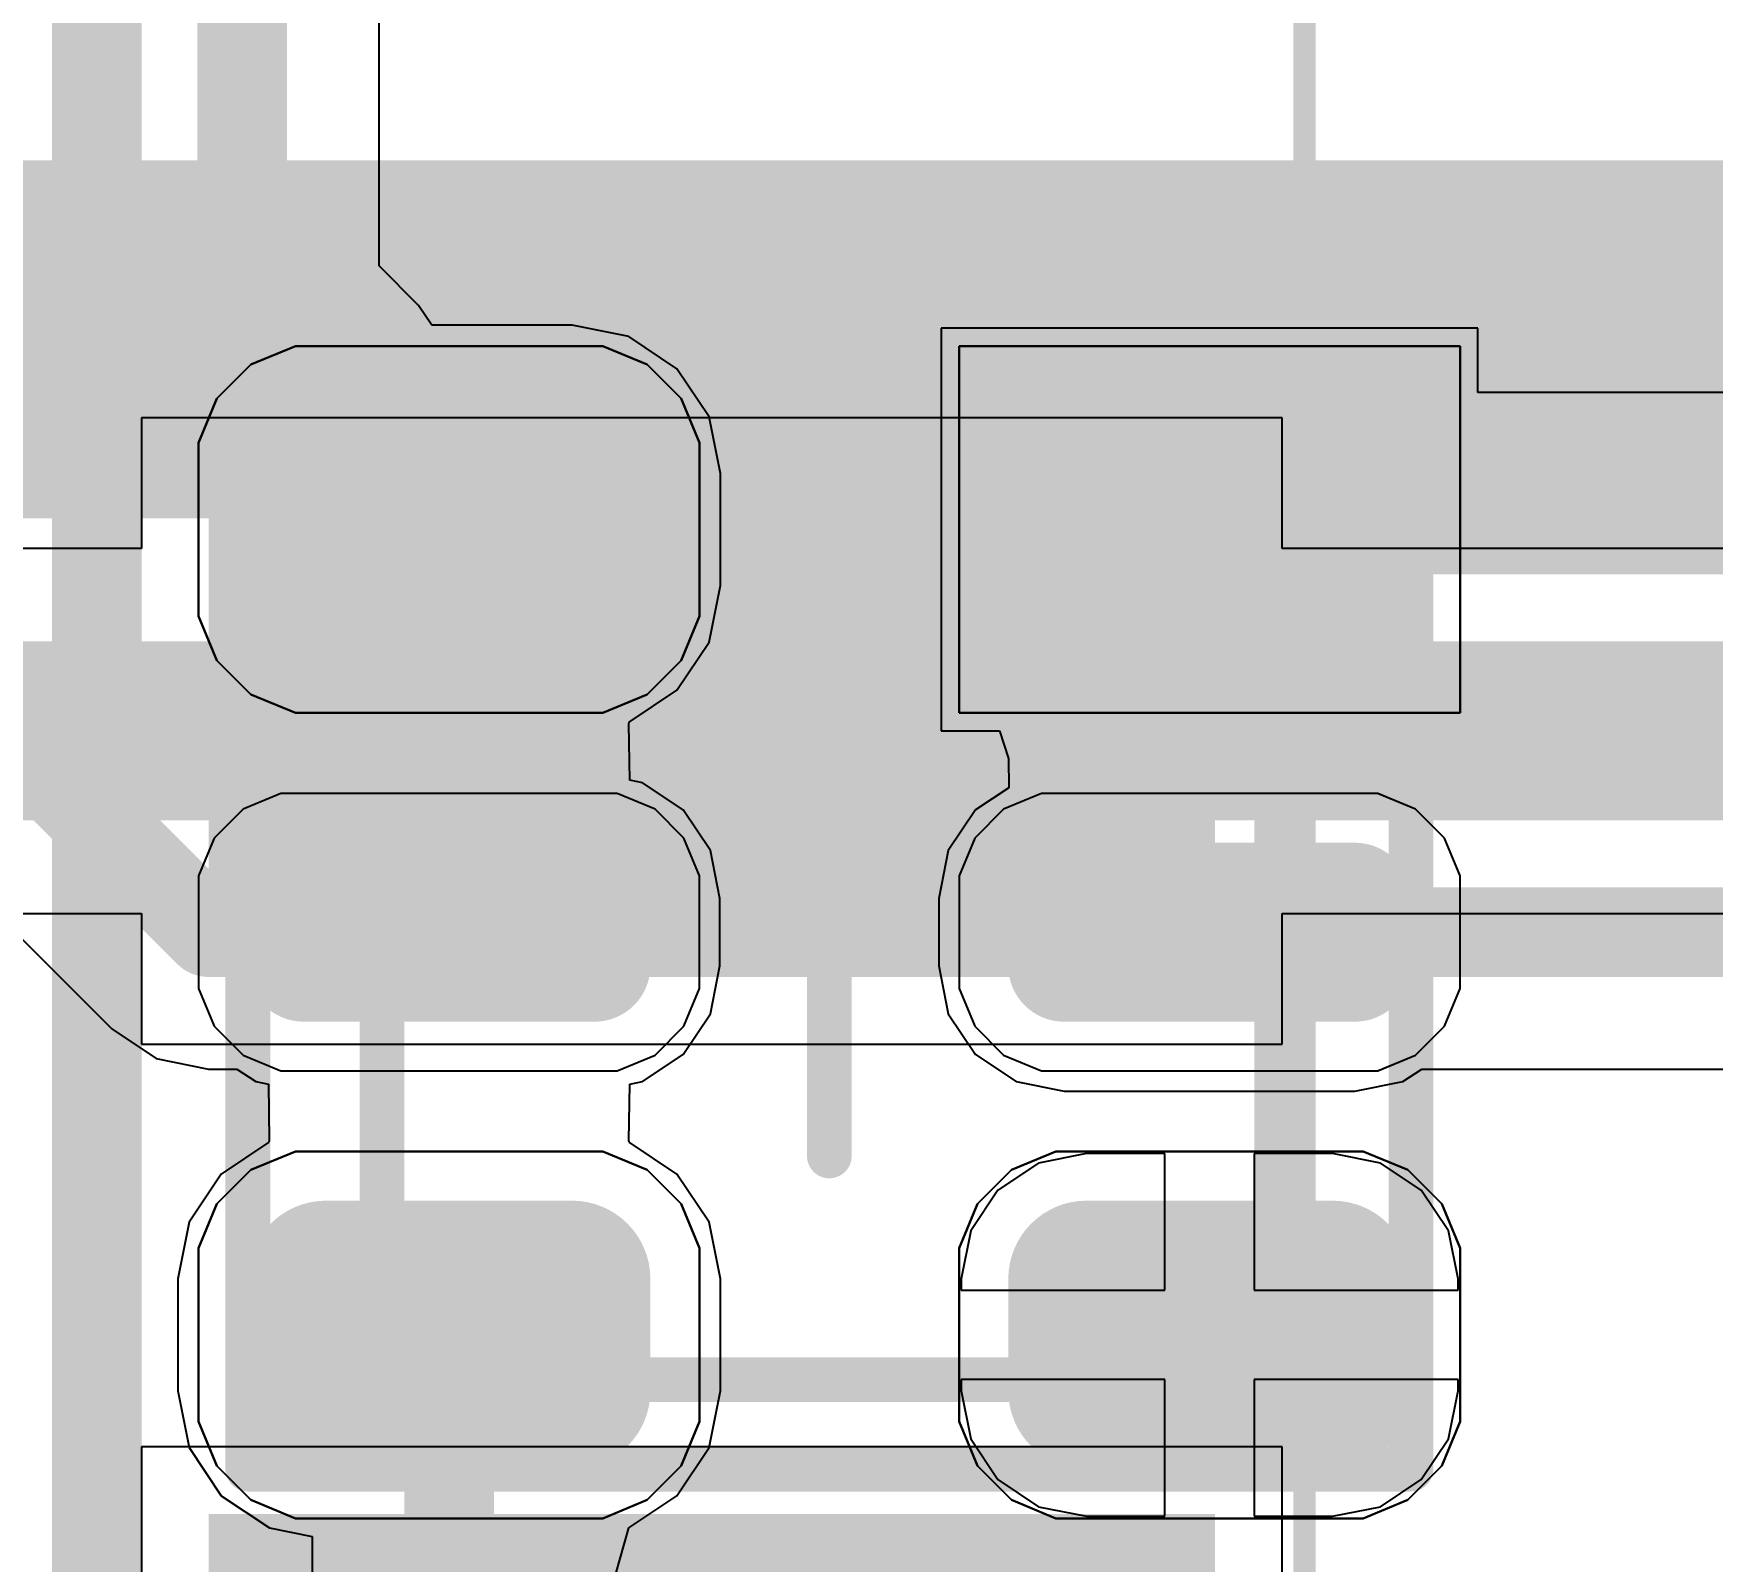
# Model space of a CAD drawing. Header units: inches. Extents: x -5 to 179, y -47 to 8.
# Drawn here: x 101.234 to 104.987, y -19.731 to -16.317 of the extents above; entities that cross this region are included whole.
import ezdxf

# ---------------------------------------------------------------- set-up
doc = ezdxf.new("R2010")
doc.units = ezdxf.units.IN
for name, color, linetype in [('Bottom Courtyard', 56, 'Continuous'), ('Bottom Layer', 5, 'Continuous'), ('Bottom Overlay', 54, 'Continuous'), ('Bottom Paste', 16, 'Continuous'), ('Bottom Solder', 6, 'Continuous'), ('Mechanical 1', 6, 'Continuous'), ('Top 3D Body', 56, 'Continuous'), ('Top Courtyard', 56, 'Continuous'), ('Top Layer', 1, 'Continuous'), ('Top Overlay', 2, 'Continuous'), ('Top Paste', 8, 'Continuous'), ('Top Solder', 216, 'Continuous')]:
    doc.layers.add(name, color=color, linetype=linetype)
doc.styles.add('Arial', font='', dxfattribs={"height": 0.2})
doc.styles.get('Arial').set_extended_font_data('Arial')

# ---------------------------------------------------------------- blocks, each defined once
blk = doc.blocks.new('SOT230P700X180_4N_B_1000')
at = {"layer": 'Bottom Layer'}
for points in [[(-1.85, 2.8), (-1.85, 1.8), (-4, 1.8), (-4, 2.8)], [(-1.85, 0.5), (-1.85, -0.5), (-4, -0.5), (-4, 0.5)]]:
    blk.add_hatch(color=5, dxfattribs=at).paths.add_polyline_path(points)
at = {"layer": 'Bottom Paste'}
for points in [[(-1.85, 2.8), (-1.85, 1.8), (-4, 1.8), (-4, 2.8)], [(-1.85, 0.5), (-1.85, -0.5), (-4, -0.5), (-4, 0.5)]]:
    blk.add_hatch(color=16, dxfattribs=at).paths.add_polyline_path(points)
at = {"layer": 'Bottom Solder'}
for points in [[(-1.8, 2.85), (-1.8, 1.75), (-4.05, 1.75), (-4.05, 2.85)], [(-1.8, 0.55), (-1.8, -0.55), (-4.05, -0.55), (-4.05, 0.55)]]:
    blk.add_hatch(color=6, dxfattribs=at).paths.add_polyline_path(points)
at = {"layer": 'Bottom Courtyard'}
blk.add_lwpolyline([(-4.25, 3.6, 0.05, 0.05, 0), (-4.25, -3.6, 0.05, 0.05, 0)], format="xyseb", dxfattribs=at)
at = {"layer": 'Bottom Overlay'}
blk.add_lwpolyline([(-1.55, 3.35, 0.2, 0.2, 0), (-1.55, -3.35, 0.2, 0.2, 0)], format="xyseb", dxfattribs=at)
blk = doc.blocks.new('APA_RGB_LED_2020_1041')
at = {"layer": 'Top Layer'}
h = blk.add_hatch(color=1, dxfattribs=at)
edge = h.paths.add_edge_path()
edge.add_arc((-1.125, 1.025), 0.125, 90, 180)
edge.add_line((-1.25, 1.025), (-1.25, 0.775))
edge.add_arc((-1.125, 0.775), 0.125, 180, 270)
edge.add_line((-1.125, 0.65), (-0.575, 0.65))
edge.add_arc((-0.575, 0.775), 0.125, 270, 360)
edge.add_line((-0.45, 0.775), (-0.45, 1.025))
edge.add_arc((-0.575, 1.025), 0.125, 0, 90)
edge.add_line((-0.575, 1.15), (-1.125, 1.15))
h = blk.add_hatch(color=1, dxfattribs=at)
edge = h.paths.add_edge_path()
edge.add_arc((0.575, 1.025), 0.125, 90, 180)
edge.add_line((0.45, 1.025), (0.45, 0.775))
edge.add_arc((0.575, 0.775), 0.125, 180, 270)
edge.add_line((0.575, 0.65), (1.125, 0.65))
edge.add_arc((1.125, 0.775), 0.125, 270, 360)
edge.add_line((1.25, 0.775), (1.25, 1.025))
edge.add_arc((1.125, 1.025), 0.125, 0, 90)
edge.add_line((1.125, 1.15), (0.575, 1.15))
h = blk.add_hatch(color=1, dxfattribs=at)
edge = h.paths.add_edge_path()
edge.add_arc((-1.175, 0.075), 0.075, 90, 180)
edge.add_line((-1.25, 0.075), (-1.25, -0.075))
edge.add_arc((-1.175, -0.075), 0.075, 180, 270)
edge.add_line((-1.175, -0.15), (-0.525, -0.15))
edge.add_arc((-0.525, -0.075), 0.075, 270, 360)
edge.add_line((-0.45, -0.075), (-0.45, 0.075))
edge.add_arc((-0.525, 0.075), 0.075, 0, 90)
edge.add_line((-0.525, 0.15), (-1.175, 0.15))
h = blk.add_hatch(color=1, dxfattribs=at)
edge = h.paths.add_edge_path()
edge.add_arc((0.525, 0.075), 0.075, 90, 180)
edge.add_line((0.45, 0.075), (0.45, -0.075))
edge.add_arc((0.525, -0.075), 0.075, 180, 270)
edge.add_line((0.525, -0.15), (1.175, -0.15))
edge.add_arc((1.175, -0.075), 0.075, 270, 360)
edge.add_line((1.25, -0.075), (1.25, 0.075))
edge.add_arc((1.175, 0.075), 0.075, 0, 90)
edge.add_line((1.175, 0.15), (0.525, 0.15))
blk.add_hatch(color=1, dxfattribs=at).paths.add_polyline_path([(-1.25, -0.65), (-0.45, -0.65), (-0.45, -1.15), (-1.25, -1.15)])
h = blk.add_hatch(color=1, dxfattribs=at)
edge = h.paths.add_edge_path()
edge.add_arc((0.575, -0.775), 0.125, 90, 180)
edge.add_line((0.45, -0.775), (0.45, -1.025))
edge.add_arc((0.575, -1.025), 0.125, 180, 270)
edge.add_line((0.575, -1.15), (1.125, -1.15))
edge.add_arc((1.125, -1.025), 0.125, 270, 360)
edge.add_line((1.25, -1.025), (1.25, -0.775))
edge.add_arc((1.125, -0.775), 0.125, 0, 90)
edge.add_line((1.125, -0.65), (0.575, -0.65))
at = {"layer": 'Top Paste'}
h = blk.add_hatch(color=8, dxfattribs=at)
edge = h.paths.add_edge_path()
edge.add_arc((-1.125, 1.025), 0.125, 90, 180)
edge.add_line((-1.25, 1.025), (-1.25, 0.775))
edge.add_arc((-1.125, 0.775), 0.125, 180, 270)
edge.add_line((-1.125, 0.65), (-0.575, 0.65))
edge.add_arc((-0.575, 0.775), 0.125, 270, 360)
edge.add_line((-0.45, 0.775), (-0.45, 1.025))
edge.add_arc((-0.575, 1.025), 0.125, 0, 90)
edge.add_line((-0.575, 1.15), (-1.125, 1.15))
h = blk.add_hatch(color=8, dxfattribs=at)
edge = h.paths.add_edge_path()
edge.add_arc((0.575, 1.025), 0.125, 90, 180)
edge.add_line((0.45, 1.025), (0.45, 0.775))
edge.add_arc((0.575, 0.775), 0.125, 180, 270)
edge.add_line((0.575, 0.65), (1.125, 0.65))
edge.add_arc((1.125, 0.775), 0.125, 270, 360)
edge.add_line((1.25, 0.775), (1.25, 1.025))
edge.add_arc((1.125, 1.025), 0.125, 0, 90)
edge.add_line((1.125, 1.15), (0.575, 1.15))
h = blk.add_hatch(color=8, dxfattribs=at)
edge = h.paths.add_edge_path()
edge.add_arc((-1.175, 0.075), 0.075, 90, 180)
edge.add_line((-1.25, 0.075), (-1.25, -0.075))
edge.add_arc((-1.175, -0.075), 0.075, 180, 270)
edge.add_line((-1.175, -0.15), (-0.525, -0.15))
edge.add_arc((-0.525, -0.075), 0.075, 270, 360)
edge.add_line((-0.45, -0.075), (-0.45, 0.075))
edge.add_arc((-0.525, 0.075), 0.075, 0, 90)
edge.add_line((-0.525, 0.15), (-1.175, 0.15))
h = blk.add_hatch(color=8, dxfattribs=at)
edge = h.paths.add_edge_path()
edge.add_arc((0.525, 0.075), 0.075, 90, 180)
edge.add_line((0.45, 0.075), (0.45, -0.075))
edge.add_arc((0.525, -0.075), 0.075, 180, 270)
edge.add_line((0.525, -0.15), (1.175, -0.15))
edge.add_arc((1.175, -0.075), 0.075, 270, 360)
edge.add_line((1.25, -0.075), (1.25, 0.075))
edge.add_arc((1.175, 0.075), 0.075, 0, 90)
edge.add_line((1.175, 0.15), (0.525, 0.15))
blk.add_hatch(color=8, dxfattribs=at).paths.add_polyline_path([(-1.25, -0.65), (-0.45, -0.65), (-0.45, -1.15), (-1.25, -1.15)])
h = blk.add_hatch(color=8, dxfattribs=at)
edge = h.paths.add_edge_path()
edge.add_arc((0.575, -0.775), 0.125, 90, 180)
edge.add_line((0.45, -0.775), (0.45, -1.025))
edge.add_arc((0.575, -1.025), 0.125, 180, 270)
edge.add_line((0.575, -1.15), (1.125, -1.15))
edge.add_arc((1.125, -1.025), 0.125, 270, 360)
edge.add_line((1.25, -1.025), (1.25, -0.775))
edge.add_arc((1.125, -0.775), 0.125, 0, 90)
edge.add_line((1.125, -0.65), (0.575, -0.65))
at = {"layer": 'Top Solder'}
h = blk.add_hatch(color=216, dxfattribs=at)
edge = h.paths.add_edge_path()
edge.add_arc((-1.125, 1.025), 0.175, 90, 180)
edge.add_line((-1.3, 1.025), (-1.3, 0.775))
edge.add_arc((-1.125, 0.775), 0.175, 180, 270)
edge.add_line((-1.125, 0.6), (-0.575, 0.6))
edge.add_arc((-0.575, 0.775), 0.175, 270, 360)
edge.add_line((-0.4, 0.775), (-0.4, 1.025))
edge.add_arc((-0.575, 1.025), 0.175, 0, 90)
edge.add_line((-0.575, 1.2), (-1.125, 1.2))
h = blk.add_hatch(color=216, dxfattribs=at)
edge = h.paths.add_edge_path()
edge.add_arc((0.575, 1.025), 0.175, 90, 180)
edge.add_line((0.4, 1.025), (0.4, 0.775))
edge.add_arc((0.575, 0.775), 0.175, 180, 270)
edge.add_line((0.575, 0.6), (1.125, 0.6))
edge.add_arc((1.125, 0.775), 0.175, 270, 360)
edge.add_line((1.3, 0.775), (1.3, 1.025))
edge.add_arc((1.125, 1.025), 0.175, 0, 90)
edge.add_line((1.125, 1.2), (0.575, 1.2))
h = blk.add_hatch(color=216, dxfattribs=at)
edge = h.paths.add_edge_path()
edge.add_arc((-1.175, 0.075), 0.125, 90, 180)
edge.add_line((-1.3, 0.075), (-1.3, -0.075))
edge.add_arc((-1.175, -0.075), 0.125, 180, 270)
edge.add_line((-1.175, -0.2), (-0.525, -0.2))
edge.add_arc((-0.525, -0.075), 0.125, 270, 360)
edge.add_line((-0.4, -0.075), (-0.4, 0.075))
edge.add_arc((-0.525, 0.075), 0.125, 0, 90)
edge.add_line((-0.525, 0.2), (-1.175, 0.2))
h = blk.add_hatch(color=216, dxfattribs=at)
edge = h.paths.add_edge_path()
edge.add_arc((0.525, 0.075), 0.125, 90, 180)
edge.add_line((0.4, 0.075), (0.4, -0.075))
edge.add_arc((0.525, -0.075), 0.125, 180, 270)
edge.add_line((0.525, -0.2), (1.175, -0.2))
edge.add_arc((1.175, -0.075), 0.125, 270, 360)
edge.add_line((1.3, -0.075), (1.3, 0.075))
edge.add_arc((1.175, 0.075), 0.125, 0, 90)
edge.add_line((1.175, 0.2), (0.525, 0.2))
blk.add_hatch(color=216, dxfattribs=at).paths.add_polyline_path([(-1.3, -0.6), (-0.4, -0.6), (-0.4, -1.2), (-1.3, -1.2)])
h = blk.add_hatch(color=216, dxfattribs=at)
edge = h.paths.add_edge_path()
edge.add_arc((0.575, -0.775), 0.175, 90, 180)
edge.add_line((0.4, -0.775), (0.4, -1.025))
edge.add_arc((0.575, -1.025), 0.175, 180, 270)
edge.add_line((0.575, -1.2), (1.125, -1.2))
edge.add_arc((1.125, -1.025), 0.175, 270, 360)
edge.add_line((1.3, -1.025), (1.3, -0.775))
edge.add_arc((1.125, -0.775), 0.175, 0, 90)
edge.add_line((1.125, -0.6), (0.575, -0.6))
at = {"layer": 'Top 3D Body'}
for points in [[(1, 1, 0.1, 0.1, 0), (-1, 1, 0.1, 0.1, 0)], [(-1, 1, 0.1, 0.1, 0), (-1, -1, 0.1, 0.1, 0)], [(1, 1, 0.1, 0.1, 0), (1, -1, 0.1, 0.1, 0)], [(1, -1, 0.1, 0.1, 0), (-1, -1, 0.1, 0.1, 0)]]:
    blk.add_lwpolyline(points, format="xyseb", dxfattribs=at)
for points in [[(-1.025, 1, 0.05, 0.05, 1), (-0.975, 1, 0.05, 0.05, 1)], [(-1.025, 1, 0.05, 0.05, 1), (-0.975, 1, 0.05, 0.05, 1)], [(0.975, 1, 0.05, 0.05, 1), (1.025, 1, 0.05, 0.05, 1)], [(0.975, 1, 0.05, 0.05, 1), (1.025, 1, 0.05, 0.05, 1)], [(-1.025, -1, 0.05, 0.05, 1), (-0.975, -1, 0.05, 0.05, 1)], [(-1.025, -1, 0.05, 0.05, 1), (-0.975, -1, 0.05, 0.05, 1)], [(0.975, -1, 0.05, 0.05, 1), (1.025, -1, 0.05, 0.05, 1)], [(0.975, -1, 0.05, 0.05, 1), (1.025, -1, 0.05, 0.05, 1)]]:
    blk.add_lwpolyline(points, format="xyseb", close=True, dxfattribs=at)
at = {"layer": 'Top Courtyard'}
for points in [[(-1.3, 1.2, 0.1, 0.1, 0), (-1.3, -1.2, 0.1, 0.1, 0)], [(1.3, 1.2, 0.1, 0.1, 0), (-1.3, 1.2, 0.1, 0.1, 0)], [(1.3, 1.2, 0.1, 0.1, 0), (1.3, -1.2, 0.1, 0.1, 0)], [(0, 0.5, 0.1, 0.1, 0), (0, -0.5, 0.1, 0.1, 0)], [(0.5, 0, 0.1, 0.1, 0), (-0.5, 0, 0.1, 0.1, 0)], [(1.3, -1.2, 0.1, 0.1, 0), (-1.3, -1.2, 0.1, 0.1, 0)]]:
    blk.add_lwpolyline(points, format="xyseb", dxfattribs=at)
for points in [[(-1.325, 1.2, 0.05, 0.05, 1), (-1.275, 1.2, 0.05, 0.05, 1)], [(-1.325, 1.2, 0.05, 0.05, 1), (-1.275, 1.2, 0.05, 0.05, 1)], [(1.275, 1.2, 0.05, 0.05, 1), (1.325, 1.2, 0.05, 0.05, 1)], [(1.275, 1.2, 0.05, 0.05, 1), (1.325, 1.2, 0.05, 0.05, 1)], [(-0.025, 0.5, 0.05, 0.05, 1), (0.025, 0.5, 0.05, 0.05, 1)], [(-0.525, 0, 0.05, 0.05, 1), (-0.475, 0, 0.05, 0.05, 1)], [(0.475, 0, 0.05, 0.05, 1), (0.525, 0, 0.05, 0.05, 1)], [(-0.025, -0.5, 0.05, 0.05, 1), (0.025, -0.5, 0.05, 0.05, 1)], [(-1.325, -1.2, 0.05, 0.05, 1), (-1.275, -1.2, 0.05, 0.05, 1)], [(-1.325, -1.2, 0.05, 0.05, 1), (-1.275, -1.2, 0.05, 0.05, 1)], [(1.275, -1.2, 0.05, 0.05, 1), (1.325, -1.2, 0.05, 0.05, 1)], [(1.275, -1.2, 0.05, 0.05, 1), (1.325, -1.2, 0.05, 0.05, 1)]]:
    blk.add_lwpolyline(points, format="xyseb", close=True, dxfattribs=at)
at = {"layer": 'Top Overlay'}
for p, q in [((-1.2929, 1.2689), (-1.1937, 1.31)), ((-1.1937, 1.31), (-1.14, 1.31)), ((-1.14, 1.31), (-1.14, 1.31)), ((-1.14, 1.31), (-0.56, 1.31)), ((-0.56, 1.31), (-0.5063, 1.31)), ((-0.5063, 1.31), (-0.4071, 1.2689)), ((0.4071, 1.2689), (0.5063, 1.31)), ((0.5063, 1.31), (0.56, 1.31)), ((0.56, 1.31), (0.56, 1.31)), ((0.56, 1.31), (1.14, 1.31)), ((1.14, 1.31), (1.1937, 1.31)), ((1.1937, 1.31), (1.2929, 1.2689)), ((-1.3689, 1.1929), (-1.2929, 1.2689)), ((-0.4071, 1.2689), (-0.3311, 1.1929)), ((0.3311, 1.1929), (0.4071, 1.2689)), ((1.2929, 1.2689), (1.3689, 1.1929)), ((-1.41, 1.0937), (-1.3689, 1.1929)), ((-0.3311, 1.1929), (-0.29, 1.0937)), ((0.29, 1.0937), (0.3311, 1.1929)), ((1.3689, 1.1929), (1.41, 1.0937)), ((-1.41, 1.04), (-1.41, 1.0937)), ((-0.29, 1.0937), (-0.29, 1.04)), ((0.29, 1.04), (0.29, 1.0937)), ((1.41, 1.0937), (1.41, 1.04)), ((-1.41, 0.76), (-1.41, 1.04)), ((-0.29, 1.04), (-0.29, 1.04)), ((-0.29, 1.04), (-0.29, 0.76)), ((0.29, 0.76), (0.29, 1.04)), ((1.41, 1.04), (1.41, 1.04)), ((1.41, 1.04), (1.41, 0.76)), ((-1.41, 0.76), (-1.41, 0.76)), ((-1.41, 0.7063), (-1.41, 0.76)), ((-0.29, 0.76), (-0.29, 0.7063)), ((0.29, 0.76), (0.29, 0.76)), ((0.29, 0.7063), (0.29, 0.76)), ((1.41, 0.76), (1.41, 0.7063)), ((-1.3689, 0.6071), (-1.41, 0.7063)), ((-0.29, 0.7063), (-0.3311, 0.6071)), ((0.3311, 0.6071), (0.29, 0.7063)), ((1.41, 0.7063), (1.3689, 0.6071)), ((-1.2929, 0.5311), (-1.3689, 0.6071)), ((-0.3311, 0.6071), (-0.4071, 0.5311)), ((0.4071, 0.5311), (0.3311, 0.6071)), ((1.3689, 0.6071), (1.2929, 0.5311)), ((-1.1937, 0.49), (-1.2929, 0.5311)), ((-0.4071, 0.5311), (-0.5063, 0.49)), ((0.5063, 0.49), (0.4071, 0.5311)), ((1.2929, 0.5311), (1.1937, 0.49)), ((-1.14, 0.49), (-1.1937, 0.49)), ((-0.56, 0.49), (-1.14, 0.49)), ((-0.5063, 0.49), (-0.56, 0.49)), ((-0.56, 0.49), (-0.56, 0.49)), ((0.56, 0.49), (0.5063, 0.49)), ((1.14, 0.49), (0.56, 0.49)), ((1.1937, 0.49), (1.14, 0.49)), ((1.14, 0.49), (1.14, 0.49)), ((-1.2258, 0.31), (-1.3103, 0.275)), ((-1.18, 0.31), (-1.2258, 0.31)), ((-0.52, 0.31), (-1.18, 0.31)), ((-0.4742, 0.31), (-0.52, 0.31)), ((-0.52, 0.31), (-0.52, 0.31)), ((-0.3897, 0.275), (-0.4742, 0.31)), ((0.4743, 0.31), (0.3897, 0.275)), ((0.52, 0.31), (0.4743, 0.31)), ((1.18, 0.31), (0.52, 0.31)), ((1.2258, 0.31), (1.18, 0.31)), ((1.18, 0.31), (1.18, 0.31)), ((1.3103, 0.275), (1.2258, 0.31)), ((-1.3103, 0.275), (-1.375, 0.2103)), ((-0.325, 0.2103), (-0.3897, 0.275)), ((0.3897, 0.275), (0.325, 0.2103)), ((1.375, 0.2103), (1.3103, 0.275)), ((-1.375, 0.2103), (-1.41, 0.1258)), ((-0.29, 0.1258), (-0.325, 0.2103)), ((0.325, 0.2103), (0.29, 0.1258)), ((1.41, 0.1258), (1.375, 0.2103)), ((-1.41, 0.1258), (-1.41, 0.08)), ((-0.29, 0.08), (-0.29, 0.1258)), ((0.29, 0.1258), (0.29, 0.08)), ((1.41, 0.08), (1.41, 0.1258)), ((-1.41, 0.08), (-1.41, -0.08)), ((-1.41, 0.08), (-1.41, 0.08)), ((-0.29, -0.08), (-0.29, 0.08)), ((0.29, 0.08), (0.29, -0.08)), ((0.29, 0.08), (0.29, 0.08)), ((1.41, -0.08), (1.41, 0.08)), ((-1.41, -0.08), (-1.41, -0.1257)), ((-0.29, -0.1257), (-0.29, -0.08)), ((-0.29, -0.08), (-0.29, -0.08)), ((0.29, -0.08), (0.29, -0.1257)), ((1.41, -0.1257), (1.41, -0.08)), ((1.41, -0.08), (1.41, -0.08)), ((-1.41, -0.1257), (-1.375, -0.2103)), ((-0.325, -0.2103), (-0.29, -0.1257)), ((0.29, -0.1257), (0.325, -0.2103)), ((1.375, -0.2103), (1.41, -0.1257)), ((-1.375, -0.2103), (-1.3103, -0.275)), ((-0.3897, -0.275), (-0.325, -0.2103)), ((0.325, -0.2103), (0.3897, -0.275)), ((1.3103, -0.275), (1.375, -0.2103)), ((-1.3103, -0.275), (-1.2258, -0.31)), ((-0.4742, -0.31), (-0.3897, -0.275)), ((0.3897, -0.275), (0.4743, -0.31)), ((1.2258, -0.31), (1.3103, -0.275)), ((-1.2258, -0.31), (-1.18, -0.31)), ((-1.18, -0.31), (-1.18, -0.31)), ((-1.18, -0.31), (-0.52, -0.31)), ((-0.52, -0.31), (-0.4742, -0.31)), ((0.4743, -0.31), (0.52, -0.31)), ((0.52, -0.31), (0.52, -0.31)), ((0.52, -0.31), (1.18, -0.31)), ((1.18, -0.31), (1.2258, -0.31)), ((-1.41, -1.31), (-1.41, -0.49)), ((-1.41, -0.49), (-0.29, -0.49)), ((-0.29, -0.49), (-0.29, -1.31)), ((0.4071, -0.5311), (0.5063, -0.49)), ((0.5063, -0.49), (0.56, -0.49)), ((0.56, -0.49), (0.56, -0.49)), ((0.56, -0.49), (1.14, -0.49)), ((1.14, -0.49), (1.1937, -0.49)), ((1.1937, -0.49), (1.2929, -0.5311)), ((0.3311, -0.6071), (0.4071, -0.5311)), ((1.2929, -0.5311), (1.3689, -0.6071)), ((0.29, -0.7063), (0.3311, -0.6071)), ((1.3689, -0.6071), (1.41, -0.7063)), ((0.29, -0.76), (0.29, -0.7063)), ((1.41, -0.7063), (1.41, -0.76)), ((0.29, -1.04), (0.29, -0.76)), ((1.41, -0.76), (1.41, -0.76)), ((1.41, -0.76), (1.41, -1.04)), ((0.29, -1.04), (0.29, -1.04)), ((0.29, -1.0937), (0.29, -1.04)), ((1.41, -1.04), (1.41, -1.0937)), ((0.3311, -1.1929), (0.29, -1.0937)), ((1.41, -1.0937), (1.3689, -1.1929)), ((0.4071, -1.2689), (0.3311, -1.1929)), ((1.3689, -1.1929), (1.2929, -1.2689)), ((0.5063, -1.31), (0.4071, -1.2689)), ((1.2929, -1.2689), (1.1937, -1.31)), ((-0.29, -1.31), (-1.41, -1.31)), ((0.56, -1.31), (0.5063, -1.31)), ((1.14, -1.31), (0.56, -1.31)), ((1.1937, -1.31), (1.14, -1.31)), ((1.14, -1.31), (1.14, -1.31))]:
    blk.add_line(p, q, dxfattribs=at)
at = {"layer": 'Top Courtyard', "style": 'Arial'}
blk.add_text('D55', height=0.6, dxfattribs=at).set_placement((-0.8, -0.7))

msp = doc.modelspace()

# ---------------------------------------------------------------- linework, layer by layer
at = {"layer": 'Bottom Layer'}
for p, q in [((104.025, -17.175), (101.475, -17.175)), ((101.475, -17.175), (101.475, -17.4672)), ((104.025, -17.4672), (104.025, -17.175)), ((101.475, -17.4672), (98.175, -17.4672)), ((106.275, -17.4672), (104.025, -17.4672)), ((98.175, -18.2828), (101.475, -18.2828)), ((101.475, -18.2828), (101.475, -18.575)), ((104.025, -18.575), (104.025, -18.2828)), ((104.025, -18.2828), (106.1061, -18.2828)), ((101.475, -18.575), (104.025, -18.575)), ((104.025, -19.475), (101.475, -19.475)), ((101.475, -19.475), (101.475, -20.875)), ((104.025, -20.4057), (104.025, -19.475))]:
    msp.add_line(p, q, dxfattribs=at)
for points in [[(96.9, -17.875, 0.4, 0.4, 0), (102.75, -17.875, 0.4, 0.4, 0)], [(102.75, -17.875, 0.4, 0.4, 0), (106.275, -17.875, 0.4, 0.4, 0)]]:
    msp.add_lwpolyline(points, format="xyseb", dxfattribs=at)
msp.add_lwpolyline([(102.65, -17.875, 0.2, 0.2, 1), (102.85, -17.875, 0.2, 0.2, 1)], format="xyseb", close=True, dxfattribs=at)
msp.add_lwpolyline([(102.65, -17.875, 0.2, 0.2, 1), (102.85, -17.875, 0.2, 0.2, 1)], format="xyseb", close=True, dxfattribs=at)
at = {"layer": 'Mechanical 1'}
msp.add_lwpolyline([(100.7, -17, 0.8, 0.8, 0), (111.25, -17, 0.8, 0.8, 0)], format="xyseb", dxfattribs=at)
at = {"layer": 'Top Layer'}
for p, q in [((102.0059, -16.8358), (102.0059, -16.0267)), ((102.0942, -16.9241), (102.0059, -16.8358)), ((102.1239, -16.9686), (102.0942, -16.9241)), ((102.4375, -16.9686), (102.1239, -16.9686)), ((102.5643, -16.9939), (102.4375, -16.9686)), ((102.6718, -17.0657), (102.5643, -16.9939)), ((104.4625, -16.975), (103.2625, -16.975)), ((103.2625, -16.975), (103.2625, -17.875)), ((104.4625, -17.1191), (104.4625, -16.975)), ((102.7436, -17.1732), (102.6718, -17.0657)), ((105.93, -17.1191), (104.4625, -17.1191)), ((102.7689, -17.3), (102.7436, -17.1732)), ((102.7689, -17.55), (102.7689, -17.3)), ((102.7436, -17.6768), (102.7689, -17.55)), ((102.6718, -17.7843), (102.7436, -17.6768)), ((102.5652, -17.8556), (102.6718, -17.7843)), ((102.5644, -17.8598), (102.5652, -17.8556)), ((102.5662, -17.9853), (102.5644, -17.8598)), ((103.2625, -17.875), (103.3926, -17.875)), ((103.3926, -17.875), (103.4127, -17.937)), ((103.4127, -17.937), (103.4137, -18.002)), ((102.5948, -17.991), (102.5662, -17.9853)), ((102.6858, -18.0517), (102.5948, -17.991)), ((103.4137, -18.002), (103.3392, -18.0517)), ((100.8837, -18.0163), (101.4087, -18.5413)), ((102.7465, -18.1427), (102.6858, -18.0517)), ((103.3392, -18.0517), (103.2785, -18.1427)), ((102.7679, -18.25), (102.7465, -18.1427)), ((103.2785, -18.1427), (103.2571, -18.25)), ((102.7679, -18.4), (102.7679, -18.25)), ((103.2571, -18.25), (103.2571, -18.4)), ((102.7465, -18.5073), (102.7679, -18.4)), ((103.2571, -18.4), (103.2785, -18.5073)), ((102.6858, -18.5983), (102.7465, -18.5073)), ((103.2785, -18.5073), (103.3392, -18.5983)), ((101.4087, -18.5413), (101.5079, -18.6076)), ((101.5079, -18.6076), (101.625, -18.6309)), ((102.5948, -18.659), (102.6858, -18.5983)), ((103.3392, -18.5983), (103.4302, -18.659)), ((101.625, -18.6309), (101.688, -18.6309)), ((101.688, -18.6309), (101.7302, -18.659)), ((104.2948, -18.659), (104.337, -18.6309)), ((104.337, -18.6309), (106.0005, -18.6309)), ((101.7302, -18.659), (101.7588, -18.6647)), ((101.7588, -18.6647), (101.7606, -18.7902)), ((102.5644, -18.7902), (102.5662, -18.6647)), ((102.5662, -18.6647), (102.5948, -18.659)), ((103.4302, -18.659), (103.5375, -18.6804)), ((103.5375, -18.6804), (104.1875, -18.6804)), ((104.1875, -18.6804), (104.2948, -18.659)), ((101.7598, -18.7944), (101.6532, -18.8657)), ((101.7606, -18.7902), (101.7598, -18.7944)), ((102.5652, -18.7944), (102.5644, -18.7902)), ((102.6718, -18.8657), (102.5652, -18.7944)), ((103.5875, -18.8196), (103.4802, -18.841)), ((103.7625, -18.8196), (103.5875, -18.8196)), ((103.7625, -19.125), (103.7625, -18.8196)), ((104.1375, -18.8196), (103.9625, -18.8196)), ((103.9625, -18.8196), (103.9625, -19.125)), ((104.2448, -18.841), (104.1375, -18.8196)), ((101.6532, -18.8657), (101.5814, -18.9732)), ((102.7436, -18.9732), (102.6718, -18.8657)), ((103.4802, -18.841), (103.3892, -18.9017)), ((104.3358, -18.9017), (104.2448, -18.841)), ((103.3892, -18.9017), (103.3285, -18.9927)), ((104.3965, -18.9927), (104.3358, -18.9017)), ((101.5814, -18.9732), (101.5561, -19.1)), ((102.7689, -19.1), (102.7436, -18.9732)), ((103.3285, -18.9927), (103.3071, -19.1)), ((104.4179, -19.1), (104.3965, -18.9927)), ((101.5561, -19.1), (101.5561, -19.35)), ((102.7689, -19.35), (102.7689, -19.1)), ((103.3071, -19.1), (103.3071, -19.125)), ((104.4179, -19.125), (104.4179, -19.1)), ((103.3071, -19.125), (103.7625, -19.125)), ((103.9625, -19.125), (104.4179, -19.125)), ((103.7625, -19.325), (103.3071, -19.325)), ((103.3071, -19.325), (103.3071, -19.35)), ((103.7625, -19.6304), (103.7625, -19.325)), ((104.4179, -19.325), (103.9625, -19.325)), ((103.9625, -19.325), (103.9625, -19.6304)), ((104.4179, -19.35), (104.4179, -19.325)), ((101.5561, -19.35), (101.5814, -19.4768)), ((102.7436, -19.4768), (102.7689, -19.35)), ((103.3071, -19.35), (103.3285, -19.4573)), ((104.3965, -19.4573), (104.4179, -19.35)), ((101.5814, -19.4768), (101.6532, -19.5843)), ((102.6718, -19.5843), (102.7436, -19.4768)), ((103.3285, -19.4573), (103.3892, -19.5483)), ((104.3358, -19.5483), (104.3965, -19.4573)), ((103.3892, -19.5483), (103.4802, -19.609)), ((104.2448, -19.609), (104.3358, -19.5483)), ((101.6532, -19.5843), (101.7607, -19.6561)), ((102.5643, -19.6561), (102.6718, -19.5843)), ((103.4802, -19.609), (103.5875, -19.6304)), ((104.1375, -19.6304), (104.2448, -19.609)), ((101.7607, -19.6561), (101.8566, -19.6752)), ((102.5259, -19.7933), (102.5643, -19.6561)), ((103.5875, -19.6304), (103.7625, -19.6304)), ((103.9625, -19.6304), (104.1375, -19.6304)), ((101.8566, -19.6752), (101.8566, -19.8625))]:
    msp.add_line(p, q, dxfattribs=at)
for points in [[(101.7, -16.9625, 0.2, 0.2, 0), (101.7, -15.9, 0.2, 0.2, 0)], [(101.7, -16.9625, 0.2, 0.2, 0), (101.8779, -17.1404, 0.2, 0.2, 0)], [(101.8779, -17.2769, 0.2, 0.2, 0), (101.8779, -17.1404, 0.2, 0.2, 0)], [(101.8779, -17.2769, 0.2, 0.2, 0), (102.026, -17.425, 0.2, 0.2, 0)], [(102.026, -17.425, 0.2, 0.2, 0), (102.1625, -17.425, 0.2, 0.2, 0)], [(103.8625, -17.425, 0.2, 0.2, 0), (106.475, -17.425, 0.2, 0.2, 0)], [(101.1, -17.8, 0.2, 0.2, 0), (101.625, -18.325, 0.2, 0.2, 0)], [(101.625, -18.325, 0.2, 0.2, 0), (102.1625, -18.325, 0.2, 0.2, 0)], [(103.8625, -18.325, 0.2, 0.2, 0), (106.475, -18.325, 0.2, 0.2, 0)], [(102.1625, -19.8625, 0.2, 0.2, 0), (102.1625, -19.225, 0.2, 0.2, 0)]]:
    msp.add_lwpolyline(points, format="xyseb", dxfattribs=at)
for points in [[(101.65, -16.9625, 0.1, 0.1, 1), (101.75, -16.9625, 0.1, 0.1, 1)], [(101.65, -16.9625, 0.1, 0.1, 1), (101.75, -16.9625, 0.1, 0.1, 1)], [(101.8279, -17.1404, 0.1, 0.1, 1), (101.9279, -17.1404, 0.1, 0.1, 1)], [(101.8279, -17.1404, 0.1, 0.1, 1), (101.9279, -17.1404, 0.1, 0.1, 1)], [(101.8279, -17.2769, 0.1, 0.1, 1), (101.9279, -17.2769, 0.1, 0.1, 1)], [(101.8279, -17.2769, 0.1, 0.1, 1), (101.9279, -17.2769, 0.1, 0.1, 1)], [(101.976, -17.425, 0.1, 0.1, 1), (102.076, -17.425, 0.1, 0.1, 1)], [(101.976, -17.425, 0.1, 0.1, 1), (102.076, -17.425, 0.1, 0.1, 1)], [(102.1125, -17.425, 0.1, 0.1, 1), (102.2125, -17.425, 0.1, 0.1, 1)], [(103.8125, -17.425, 0.1, 0.1, 1), (103.9125, -17.425, 0.1, 0.1, 1)], [(101.575, -18.325, 0.1, 0.1, 1), (101.675, -18.325, 0.1, 0.1, 1)], [(101.575, -18.325, 0.1, 0.1, 1), (101.675, -18.325, 0.1, 0.1, 1)], [(102.1125, -18.325, 0.1, 0.1, 1), (102.2125, -18.325, 0.1, 0.1, 1)], [(103.8125, -18.325, 0.1, 0.1, 1), (103.9125, -18.325, 0.1, 0.1, 1)], [(102.1125, -19.225, 0.1, 0.1, 1), (102.2125, -19.225, 0.1, 0.1, 1)]]:
    msp.add_lwpolyline(points, format="xyseb", close=True, dxfattribs=at)
at = {"layer": 'Top Overlay'}
for p, q in [((101.8188, -17.015), (101.7196, -17.0561)), ((102.5062, -17.015), (101.8188, -17.015)), ((102.6054, -17.0561), (102.5062, -17.015)), ((104.4225, -17.015), (103.3025, -17.015)), ((103.3025, -17.015), (103.3025, -17.835)), ((104.4225, -17.835), (104.4225, -17.015)), ((101.7196, -17.0561), (101.6436, -17.1321)), ((102.6814, -17.1321), (102.6054, -17.0561)), ((101.6436, -17.1321), (101.6025, -17.2313)), ((102.7225, -17.2313), (102.6814, -17.1321)), ((101.6025, -17.2313), (101.6025, -17.285)), ((102.7225, -17.285), (102.7225, -17.2313)), ((101.6025, -17.285), (101.6025, -17.565)), ((102.7225, -17.565), (102.7225, -17.285)), ((101.6025, -17.565), (101.6025, -17.6187)), ((102.7225, -17.6187), (102.7225, -17.565)), ((101.6025, -17.6187), (101.6436, -17.7179)), ((102.6814, -17.7179), (102.7225, -17.6187)), ((101.6436, -17.7179), (101.7196, -17.7939)), ((102.6054, -17.7939), (102.6814, -17.7179)), ((101.7196, -17.7939), (101.8188, -17.835)), ((102.5062, -17.835), (102.6054, -17.7939)), ((101.8188, -17.835), (102.5062, -17.835)), ((103.3025, -17.835), (104.4225, -17.835)), ((101.7022, -18.05), (101.6375, -18.1147)), ((101.7867, -18.015), (101.7022, -18.05)), ((102.5382, -18.015), (101.7867, -18.015)), ((102.6228, -18.05), (102.5382, -18.015)), ((102.6875, -18.1147), (102.6228, -18.05)), ((103.4022, -18.05), (103.3375, -18.1147)), ((103.4867, -18.015), (103.4022, -18.05)), ((104.2382, -18.015), (103.4867, -18.015)), ((104.3228, -18.05), (104.2382, -18.015)), ((104.3875, -18.1147), (104.3228, -18.05)), ((101.6375, -18.1147), (101.6025, -18.1993)), ((102.7225, -18.1993), (102.6875, -18.1147)), ((103.3375, -18.1147), (103.3025, -18.1993)), ((104.4225, -18.1993), (104.3875, -18.1147)), ((101.6025, -18.1993), (101.6025, -18.245)), ((102.7225, -18.245), (102.7225, -18.1993)), ((103.3025, -18.1993), (103.3025, -18.245)), ((104.4225, -18.245), (104.4225, -18.1993)), ((101.6025, -18.245), (101.6025, -18.405)), ((102.7225, -18.405), (102.7225, -18.245)), ((103.3025, -18.245), (103.3025, -18.405)), ((104.4225, -18.405), (104.4225, -18.245)), ((101.6025, -18.405), (101.6025, -18.4508)), ((102.7225, -18.4508), (102.7225, -18.405)), ((103.3025, -18.405), (103.3025, -18.4508)), ((104.4225, -18.4508), (104.4225, -18.405)), ((101.6025, -18.4508), (101.6375, -18.5353)), ((102.6875, -18.5353), (102.7225, -18.4508)), ((103.3025, -18.4508), (103.3375, -18.5353)), ((104.3875, -18.5353), (104.4225, -18.4508)), ((101.6375, -18.5353), (101.7022, -18.6)), ((102.6228, -18.6), (102.6875, -18.5353)), ((103.3375, -18.5353), (103.4022, -18.6)), ((104.3228, -18.6), (104.3875, -18.5353)), ((101.7022, -18.6), (101.7867, -18.635)), ((102.5382, -18.635), (102.6228, -18.6)), ((103.4022, -18.6), (103.4867, -18.635)), ((104.2382, -18.635), (104.3228, -18.6)), ((101.7867, -18.635), (102.5382, -18.635)), ((103.4867, -18.635), (104.2382, -18.635)), ((101.8188, -18.815), (101.7196, -18.8561)), ((102.5062, -18.815), (101.8188, -18.815)), ((102.6054, -18.8561), (102.5062, -18.815)), ((103.5188, -18.815), (103.4196, -18.8561)), ((104.2062, -18.815), (103.5188, -18.815)), ((104.3054, -18.8561), (104.2062, -18.815)), ((101.7196, -18.8561), (101.6436, -18.9321)), ((102.6814, -18.9321), (102.6054, -18.8561)), ((103.4196, -18.8561), (103.3436, -18.9321)), ((104.3814, -18.9321), (104.3054, -18.8561)), ((101.6436, -18.9321), (101.6025, -19.0313)), ((102.7225, -19.0313), (102.6814, -18.9321)), ((103.3436, -18.9321), (103.3025, -19.0313)), ((104.4225, -19.0313), (104.3814, -18.9321)), ((101.6025, -19.0313), (101.6025, -19.085)), ((102.7225, -19.085), (102.7225, -19.0313)), ((103.3025, -19.0313), (103.3025, -19.085)), ((104.4225, -19.085), (104.4225, -19.0313)), ((101.6025, -19.085), (101.6025, -19.365)), ((102.7225, -19.365), (102.7225, -19.085)), ((103.3025, -19.085), (103.3025, -19.365)), ((104.4225, -19.365), (104.4225, -19.085)), ((101.6025, -19.365), (101.6025, -19.4187)), ((102.7225, -19.4187), (102.7225, -19.365)), ((103.3025, -19.365), (103.3025, -19.4187)), ((104.4225, -19.4187), (104.4225, -19.365)), ((101.6025, -19.4187), (101.6436, -19.5179)), ((102.6814, -19.5179), (102.7225, -19.4187)), ((103.3025, -19.4187), (103.3436, -19.5179)), ((104.3814, -19.5179), (104.4225, -19.4187)), ((101.6436, -19.5179), (101.7196, -19.5939)), ((102.6054, -19.5939), (102.6814, -19.5179)), ((103.3436, -19.5179), (103.4196, -19.5939)), ((104.3054, -19.5939), (104.3814, -19.5179)), ((101.7196, -19.5939), (101.8188, -19.635)), ((102.5062, -19.635), (102.6054, -19.5939)), ((103.4196, -19.5939), (103.5188, -19.635)), ((104.2062, -19.635), (104.3054, -19.5939)), ((101.8188, -19.635), (102.5062, -19.635)), ((103.5188, -19.635), (104.2062, -19.635))]:
    msp.add_line(p, q, dxfattribs=at)

# ---------------------------------------------------------------- block references
at = {"rotation": 180}
for name, p in [('SOT230P700X180_4N_B_1000', (99.825, -17.875)), ('APA_RGB_LED_2020_1041', (103.0125, -18.325))]:
    msp.add_blockref(name, p, dxfattribs=at)

doc.saveas('drawing.dxf')
